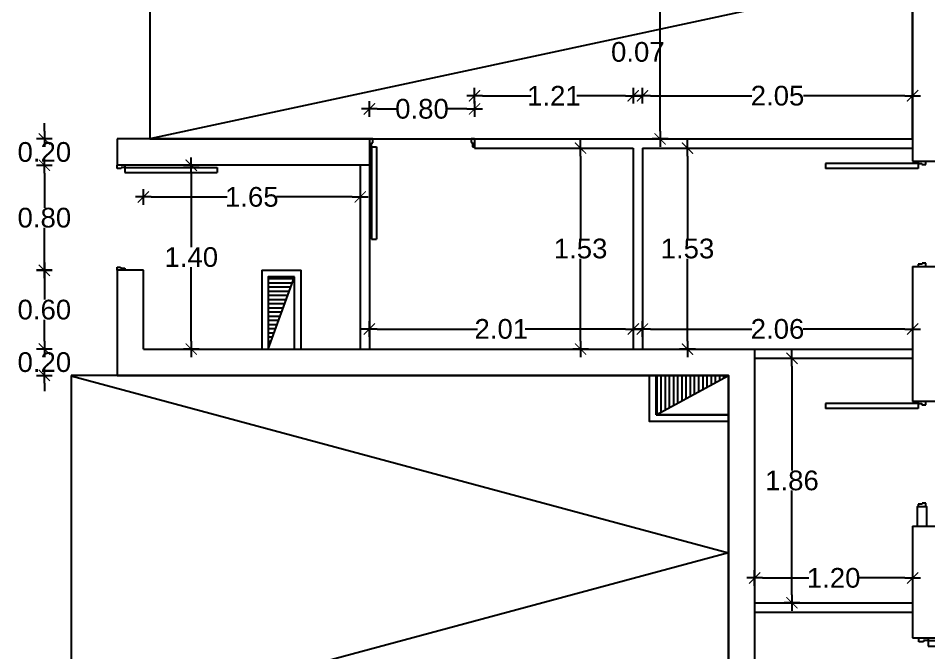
# Model space of a CAD drawing. Header units: millimetres. Extents: x 1217 to 2428, y 234 to 644.
# Drawn here: x 2357.83 to 2364.76, y 359.95 to 364.78 of the extents above; entities that cross this region are included whole.
import ezdxf

# ---------------------------------------------------------------- set-up
doc = ezdxf.new("R2010")
doc.units = ezdxf.units.MM
doc.layers.get('0').update_dxf_attribs({"lineweight": 5})
for name, color, linetype in [('0.3', 6, 'Continuous'), ('COTAS INTERIORES', 3, 'Continuous'), ('HOJA PUERTA', 2, 'Continuous'), ('MUEBLES', 8, 'Continuous'), ('MURO', 5, 'Continuous'), ('MUROS', 7, 'Continuous'), ('PAVIMENTO', 8, 'Continuous'), ('SHAFT', 3, 'Continuous')]:
    doc.layers.add(name, color=color, linetype=linetype)
doc.layers.get('MUEBLES').off()
doc.styles.add('INTERARQ', font='arial.ttf')
doc.dimstyles.new('ESCALA_1-50', dxfattribs={"dimtxt": 0.15, "dimasz": 0.06, "dimexe": 0.18, "dimexo": 0.0625, "dimgap": 0, "dimtad": 0, "dimtih": 1, "dimtoh": 1, "dimzin": 0, "dimdsep": 46, "dimtxsty": 'INTERARQ', "dimblk": 'DIMTICK', "dimcen": 0, "dimse1": 1, "dimse2": 1, "dimclrd": 256, "dimclre": 1, "dimclrt": 2, "dimadec": 0, "dimazin": 0, "dimtfac": 4.5, "dimtofl": 0, "dimtmove": 2, "dimatfit": 3, "dimldrblk": 'DIMTICK', "dimfxl": 1, "dimtolj": 1, "dimtzin": 0, "dimarcsym": 0})

# ---------------------------------------------------------------- blocks, each defined once
blk = doc.blocks.new('Simple-A ras - 095 x 202mm_1-19-10_54')
at = {"layer": 'HOJA PUERTA'}
for p, q in [((0.4107, 0.035), (0.4107, 0.87)), ((0.4557, 0.87), (0.4107, 0.87)), ((0.4557, 0.035), (0.4557, 0.87)), ((-0.455, 0.035), (-0.475, 0.035)), ((-0.455, -0.0038), (-0.455, 0.035)), ((0.4557, 0.035), (0.4107, 0.035)), ((0.455, 0.0012), (0.445, 0.0012)), ((0.445, 0.0012), (0.445, -0.035)), ((0.455, 0.035), (0.455, 0.0012)), ((0.475, 0.035), (0.455, 0.035)), ((-0.475, -0.035), (-0.445, -0.035)), ((-0.445, -0.0038), (-0.455, -0.0038)), ((-0.445, -0.035), (-0.445, -0.0038)), ((0.445, -0.035), (0.475, -0.035))]:
    blk.add_line(p, q, dxfattribs=at)
blk = doc.blocks.new('DIMTICK')
at = {"color": 1}
for p, q in [((-1, 0), (1, 0)), ((0, 1), (0, -1))]:
    blk.add_line(p, q, dxfattribs=at)
at = {"color": 3, "const_width": 0.141}
blk.add_lwpolyline([(0.71, 0.71), (-0.71, -0.71)], dxfattribs=at)
blk = doc.blocks.new('*D31')
at = {"layer": 'COTAS INTERIORES', "lineweight": -2, "ltscale": 3, "transparency": 16777216}
for p, q in [((2358.8937, 365.6233), (2361.5396, 365.6233)), ((2364.5746, 365.6233), (2361.9287, 365.6233))]:
    blk.add_line(p, q, dxfattribs=at)
at = {"layer": 'DEFPOINTS', "color": 0, "ltscale": 3, "transparency": 16777216}
for p in [(2364.6346, 365.6233), (2358.8337, 363.8629, 0), (2364.6346, 363.8629, 0)]:
    blk.add_point(p, dxfattribs=at)
at = {"layer": 'COTAS INTERIORES', "lineweight": -2, "ltscale": 3, "transparency": 16777216, "xscale": 0.06, "yscale": 0.06, "zscale": 0.06, "rotation": 180}
blk.add_blockref('DIMTICK', (2358.8337, 365.6233), dxfattribs=at)
at = {"layer": 'COTAS INTERIORES', "lineweight": -2, "ltscale": 3, "transparency": 16777216, "xscale": 0.06, "yscale": 0.06, "zscale": 0.06}
blk.add_blockref('DIMTICK', (2364.6346, 365.6233), dxfattribs=at)
at = {"layer": 'COTAS INTERIORES', "color": 2, "ltscale": 3, "transparency": 16777216, "insert": (2361.7341, 365.6233), "char_height": 0.15, "attachment_point": 5, "style": 'INTERARQ'}
blk.add_mtext('\\A1;5.80', dxfattribs=at)
blk = doc.blocks.new('*D58')
at = {"layer": 'COTAS INTERIORES', "lineweight": -2, "ltscale": 3, "transparency": 16777216}
for p, q in [((2358.0303, 362.3233), (2358.0303, 362.3833)), ((2358.0303, 362.0033), (2358.0303, 361.9433))]:
    blk.add_line(p, q, dxfattribs=at)
at = {"layer": 'DEFPOINTS', "color": 0, "ltscale": 3, "transparency": 16777216}
for p in [(2358.0303, 362.2633), (2358.7837, 362.2633, 0), (2358.5837, 362.0633, 0)]:
    blk.add_point(p, dxfattribs=at)
at = {"layer": 'COTAS INTERIORES', "lineweight": -2, "ltscale": 3, "transparency": 16777216, "xscale": 0.06, "yscale": 0.06, "zscale": 0.06}
for p, rotation in [((2358.0303, 362.2633), 270), ((2358.0303, 362.0633), 90)]:
    blk.add_blockref('DIMTICK', p, dxfattribs=dict(at, rotation=rotation))
at = {"layer": 'COTAS INTERIORES', "color": 2, "ltscale": 3, "transparency": 16777216, "insert": (2358.0303, 362.1633), "char_height": 0.15, "attachment_point": 5, "style": 'INTERARQ'}
blk.add_mtext('\\A1;0.20', dxfattribs=at)
blk = doc.blocks.new('*D59')
at = {"layer": 'COTAS INTERIORES', "lineweight": -2, "ltscale": 3, "transparency": 16777216}
for p, q in [((2358.0303, 362.803), (2358.0303, 362.6397)), ((2358.0303, 362.3233), (2358.0303, 362.4866))]:
    blk.add_line(p, q, dxfattribs=at)
at = {"layer": 'DEFPOINTS', "color": 0, "ltscale": 3, "transparency": 16777216}
for p in [(2358.0303, 362.863), (2358.7837, 362.863), (2358.7837, 362.2633, 0)]:
    blk.add_point(p, dxfattribs=at)
at = {"layer": 'COTAS INTERIORES', "lineweight": -2, "ltscale": 3, "transparency": 16777216, "xscale": 0.06, "yscale": 0.06, "zscale": 0.06}
for p, rotation in [((2358.0303, 362.863), 90), ((2358.0303, 362.2633), 270)]:
    blk.add_blockref('DIMTICK', p, dxfattribs=dict(at, rotation=rotation))
at = {"layer": 'COTAS INTERIORES', "color": 2, "ltscale": 3, "transparency": 16777216, "insert": (2358.0303, 362.5632), "char_height": 0.15, "attachment_point": 5, "style": 'INTERARQ'}
blk.add_mtext('\\A1;0.60', dxfattribs=at)
blk = doc.blocks.new('*D60')
at = {"layer": 'COTAS INTERIORES', "lineweight": -2, "ltscale": 3, "transparency": 16777216}
for p, q in [((2358.0303, 363.6029), (2358.0303, 363.3395)), ((2358.0303, 362.923), (2358.0303, 363.1863))]:
    blk.add_line(p, q, dxfattribs=at)
at = {"layer": 'DEFPOINTS', "color": 0, "ltscale": 3, "transparency": 16777216}
for p in [(2358.0303, 363.6629), (2359.496, 363.6629, 0), (2358.7837, 362.863)]:
    blk.add_point(p, dxfattribs=at)
at = {"layer": 'COTAS INTERIORES', "lineweight": -2, "ltscale": 3, "transparency": 16777216, "xscale": 0.06, "yscale": 0.06, "zscale": 0.06}
for p, rotation in [((2358.0303, 363.6629), 90), ((2358.0303, 362.863), 270)]:
    blk.add_blockref('DIMTICK', p, dxfattribs=dict(at, rotation=rotation))
at = {"layer": 'COTAS INTERIORES', "color": 2, "ltscale": 3, "transparency": 16777216, "insert": (2358.0303, 363.2629), "char_height": 0.15, "attachment_point": 5, "style": 'INTERARQ'}
blk.add_mtext('\\A1;0.80', dxfattribs=at)
blk = doc.blocks.new('*D61')
at = {"layer": 'COTAS INTERIORES', "lineweight": -2, "ltscale": 3, "transparency": 16777216}
for p, q in [((2358.0303, 363.9229), (2358.0303, 363.9829)), ((2358.0303, 363.6029), (2358.0303, 363.5429))]:
    blk.add_line(p, q, dxfattribs=at)
at = {"layer": 'DEFPOINTS', "color": 0, "ltscale": 3, "transparency": 16777216}
for p in [(2358.0303, 363.8629), (2359.496, 363.8629, 0), (2359.496, 363.6629, 0)]:
    blk.add_point(p, dxfattribs=at)
at = {"layer": 'COTAS INTERIORES', "lineweight": -2, "ltscale": 3, "transparency": 16777216, "xscale": 0.06, "yscale": 0.06, "zscale": 0.06}
for p, rotation in [((2358.0303, 363.8629), 270), ((2358.0303, 363.6629), 90)]:
    blk.add_blockref('DIMTICK', p, dxfattribs=dict(at, rotation=rotation))
at = {"layer": 'COTAS INTERIORES', "color": 2, "ltscale": 3, "transparency": 16777216, "insert": (2358.0303, 363.7629), "char_height": 0.15, "attachment_point": 5, "style": 'INTERARQ'}
blk.add_mtext('\\A1;0.20', dxfattribs=at)
blk = doc.blocks.new('*D62')
at = {"layer": 'COTAS INTERIORES', "lineweight": -2, "ltscale": 3, "transparency": 16777216}
for p, q in [((2362.7141, 366.3029), (2362.7141, 365.1894)), ((2362.7141, 363.9229), (2362.7141, 365.0363))]:
    blk.add_line(p, q, dxfattribs=at)
at = {"layer": 'DEFPOINTS', "color": 0, "ltscale": 3, "transparency": 16777216}
for p in [(2362.7141, 366.3629), (2363.4053, 366.3629, 0), (2363.4053, 363.8629, 0)]:
    blk.add_point(p, dxfattribs=at)
at = {"layer": 'COTAS INTERIORES', "lineweight": -2, "ltscale": 3, "transparency": 16777216, "xscale": 0.06, "yscale": 0.06, "zscale": 0.06}
for p, rotation in [((2362.7141, 366.3629), 90), ((2362.7141, 363.8629), 270)]:
    blk.add_blockref('DIMTICK', p, dxfattribs=dict(at, rotation=rotation))
at = {"layer": 'COTAS INTERIORES', "color": 2, "ltscale": 3, "transparency": 16777216, "insert": (2362.7141, 365.1129), "char_height": 0.15, "attachment_point": 5, "style": 'INTERARQ'}
blk.add_mtext('\\A1;2.50', dxfattribs=at)
blk = doc.blocks.new('*D67')
at = {"layer": 'COTAS INTERIORES', "lineweight": -2, "ltscale": 3, "transparency": 16777216}
for p, q in [((2360.5628, 364.0914), (2360.7082, 364.0914)), ((2361.2427, 364.0914), (2361.0973, 364.0914))]:
    blk.add_line(p, q, dxfattribs=at)
at = {"layer": 'DEFPOINTS', "color": 0, "ltscale": 3, "transparency": 16777216}
for p in [(2361.3027, 364.0914), (2360.5028, 363.8629, 0), (2361.3027, 363.8629)]:
    blk.add_point(p, dxfattribs=at)
at = {"layer": 'COTAS INTERIORES', "lineweight": -2, "ltscale": 3, "transparency": 16777216, "xscale": 0.06, "yscale": 0.06, "zscale": 0.06, "rotation": 180}
blk.add_blockref('DIMTICK', (2360.5028, 364.0914), dxfattribs=at)
at = {"layer": 'COTAS INTERIORES', "lineweight": -2, "ltscale": 3, "transparency": 16777216, "xscale": 0.06, "yscale": 0.06, "zscale": 0.06}
blk.add_blockref('DIMTICK', (2361.3027, 364.0914), dxfattribs=at)
at = {"layer": 'COTAS INTERIORES', "color": 2, "ltscale": 3, "transparency": 16777216, "insert": (2360.9027, 364.0914), "char_height": 0.15, "attachment_point": 5, "style": 'INTERARQ'}
blk.add_mtext('\\A1;0.80', dxfattribs=at)
blk = doc.blocks.new('*D68')
at = {"layer": 'COTAS INTERIORES', "lineweight": -2, "ltscale": 3, "transparency": 16777216}
for p, q in [((2361.3627, 364.1914), (2361.7329, 364.1914)), ((2362.4496, 364.1914), (2362.0794, 364.1914))]:
    blk.add_line(p, q, dxfattribs=at)
at = {"layer": 'DEFPOINTS', "color": 0, "ltscale": 3, "transparency": 16777216}
for p in [(2362.5096, 364.1914), (2361.3027, 363.8629), (2362.5096, 363.7929)]:
    blk.add_point(p, dxfattribs=at)
at = {"layer": 'COTAS INTERIORES', "lineweight": -2, "ltscale": 3, "transparency": 16777216, "xscale": 0.06, "yscale": 0.06, "zscale": 0.06, "rotation": 180}
blk.add_blockref('DIMTICK', (2361.3027, 364.1914), dxfattribs=at)
at = {"layer": 'COTAS INTERIORES', "lineweight": -2, "ltscale": 3, "transparency": 16777216, "xscale": 0.06, "yscale": 0.06, "zscale": 0.06}
blk.add_blockref('DIMTICK', (2362.5096, 364.1914), dxfattribs=at)
at = {"layer": 'COTAS INTERIORES', "color": 2, "ltscale": 3, "transparency": 16777216, "insert": (2361.9061, 364.1914), "char_height": 0.15, "attachment_point": 5, "style": 'INTERARQ'}
blk.add_mtext('\\A1;1.21', dxfattribs=at)
blk = doc.blocks.new('*D69')
at = {"layer": 'COTAS INTERIORES', "lineweight": -2, "ltscale": 3, "transparency": 16777216}
for p, q in [((2362.4496, 364.1914), (2362.3896, 364.1914)), ((2362.6396, 364.1914), (2362.6996, 364.1914))]:
    blk.add_line(p, q, dxfattribs=at)
at = {"layer": 'DEFPOINTS', "color": 0, "ltscale": 3, "transparency": 16777216}
for p in [(2362.5796, 364.1914), (2362.5096, 363.7929), (2362.5796, 363.7929, 0)]:
    blk.add_point(p, dxfattribs=at)
at = {"layer": 'COTAS INTERIORES', "lineweight": -2, "ltscale": 3, "transparency": 16777216, "xscale": 0.06, "yscale": 0.06, "zscale": 0.06}
blk.add_blockref('DIMTICK', (2362.5096, 364.1914), dxfattribs=at)
at = {"layer": 'COTAS INTERIORES', "lineweight": -2, "ltscale": 3, "transparency": 16777216, "xscale": 0.06, "yscale": 0.06, "zscale": 0.06, "rotation": 180}
blk.add_blockref('DIMTICK', (2362.5796, 364.1914), dxfattribs=at)
at = {"layer": 'COTAS INTERIORES', "color": 2, "ltscale": 3, "transparency": 16777216, "insert": (2362.5446, 364.5246), "char_height": 0.15, "attachment_point": 5, "style": 'INTERARQ'}
blk.add_mtext('\\A1;0.07', dxfattribs=at)
blk = doc.blocks.new('*D70')
at = {"layer": 'COTAS INTERIORES', "lineweight": -2, "ltscale": 3, "transparency": 16777216}
for p, q in [((2362.6396, 364.1914), (2363.4105, 364.1914)), ((2364.5746, 364.1914), (2363.8038, 364.1914))]:
    blk.add_line(p, q, dxfattribs=at)
at = {"layer": 'DEFPOINTS', "color": 0, "ltscale": 3, "transparency": 16777216}
for p in [(2364.6346, 364.1914), (2364.6346, 363.8629), (2362.5796, 363.7929, 0)]:
    blk.add_point(p, dxfattribs=at)
at = {"layer": 'COTAS INTERIORES', "lineweight": -2, "ltscale": 3, "transparency": 16777216, "xscale": 0.06, "yscale": 0.06, "zscale": 0.06, "rotation": 180}
blk.add_blockref('DIMTICK', (2362.5796, 364.1914), dxfattribs=at)
at = {"layer": 'COTAS INTERIORES', "lineweight": -2, "ltscale": 3, "transparency": 16777216, "xscale": 0.06, "yscale": 0.06, "zscale": 0.06}
blk.add_blockref('DIMTICK', (2364.6346, 364.1914), dxfattribs=at)
at = {"layer": 'COTAS INTERIORES', "color": 2, "ltscale": 3, "transparency": 16777216, "insert": (2363.6071, 364.1914), "char_height": 0.15, "attachment_point": 5, "style": 'INTERARQ'}
blk.add_mtext('\\A1;2.05', dxfattribs=at)
blk = doc.blocks.new('*D71')
at = {"layer": 'COTAS INTERIORES', "lineweight": -2, "ltscale": 3, "transparency": 16777216}
for p, q in [((2359.1479, 363.6029), (2359.1479, 363.0397)), ((2359.1479, 362.3233), (2359.1479, 362.8865))]:
    blk.add_line(p, q, dxfattribs=at)
at = {"layer": 'DEFPOINTS', "color": 0, "ltscale": 3, "transparency": 16777216}
for p in [(2360.3133, 363.6629, 0), (2359.1479, 362.2633), (2360.3133, 362.2633, 0)]:
    blk.add_point(p, dxfattribs=at)
at = {"layer": 'COTAS INTERIORES', "lineweight": -2, "ltscale": 3, "transparency": 16777216, "xscale": 0.06, "yscale": 0.06, "zscale": 0.06}
for p, rotation in [((2359.1479, 363.6629), 90), ((2359.1479, 362.2633), 270)]:
    blk.add_blockref('DIMTICK', p, dxfattribs=dict(at, rotation=rotation))
at = {"layer": 'COTAS INTERIORES', "color": 2, "ltscale": 3, "transparency": 16777216, "insert": (2359.1479, 362.9631), "char_height": 0.15, "attachment_point": 5, "style": 'INTERARQ'}
blk.add_mtext('\\A1;1.40', dxfattribs=at)
blk = doc.blocks.new('*D72')
at = {"layer": 'COTAS INTERIORES', "lineweight": -2, "ltscale": 3, "transparency": 16777216}
for p, q in [((2358.8437, 363.4212), (2359.4199, 363.4212)), ((2360.3728, 363.4212), (2359.7966, 363.4212))]:
    blk.add_line(p, q, dxfattribs=at)
at = {"layer": 'DEFPOINTS', "color": 0, "ltscale": 3, "transparency": 16777216}
for p in [(2360.4328, 363.4212), (2358.7837, 362.6122, 0), (2360.4328, 362.6122, 0)]:
    blk.add_point(p, dxfattribs=at)
at = {"layer": 'COTAS INTERIORES', "lineweight": -2, "ltscale": 3, "transparency": 16777216, "xscale": 0.06, "yscale": 0.06, "zscale": 0.06, "rotation": 180}
blk.add_blockref('DIMTICK', (2358.7837, 363.4212), dxfattribs=at)
at = {"layer": 'COTAS INTERIORES', "lineweight": -2, "ltscale": 3, "transparency": 16777216, "xscale": 0.06, "yscale": 0.06, "zscale": 0.06}
blk.add_blockref('DIMTICK', (2360.4328, 363.4212), dxfattribs=at)
at = {"layer": 'COTAS INTERIORES', "color": 2, "ltscale": 3, "transparency": 16777216, "insert": (2359.6082, 363.4212), "char_height": 0.15, "attachment_point": 5, "style": 'INTERARQ'}
blk.add_mtext('\\A1;1.65', dxfattribs=at)
blk = doc.blocks.new('*D73')
at = {"layer": 'COTAS INTERIORES', "lineweight": -2, "ltscale": 3, "transparency": 16777216}
for p, q in [((2360.5628, 362.4164), (2361.3246, 362.4164)), ((2362.4496, 362.4164), (2361.6878, 362.4164))]:
    blk.add_line(p, q, dxfattribs=at)
at = {"layer": 'DEFPOINTS', "color": 0, "ltscale": 3, "transparency": 16777216}
for p in [(2360.5028, 362.4164, 0), (2362.5096, 362.4164, 0), (2362.5096, 362.4164)]:
    blk.add_point(p, dxfattribs=at)
at = {"layer": 'COTAS INTERIORES', "lineweight": -2, "ltscale": 3, "transparency": 16777216, "xscale": 0.06, "yscale": 0.06, "zscale": 0.06, "rotation": 180}
blk.add_blockref('DIMTICK', (2360.5028, 362.4164), dxfattribs=at)
at = {"layer": 'COTAS INTERIORES', "lineweight": -2, "ltscale": 3, "transparency": 16777216, "xscale": 0.06, "yscale": 0.06, "zscale": 0.06}
blk.add_blockref('DIMTICK', (2362.5096, 362.4164), dxfattribs=at)
at = {"layer": 'COTAS INTERIORES', "color": 2, "ltscale": 3, "transparency": 16777216, "insert": (2361.5062, 362.4164), "char_height": 0.15, "attachment_point": 5, "style": 'INTERARQ'}
blk.add_mtext('\\A1;2.01', dxfattribs=at)
blk = doc.blocks.new('*D74')
at = {"layer": 'COTAS INTERIORES', "lineweight": -2, "ltscale": 3, "transparency": 16777216}
for p, q in [((2362.1091, 363.7329), (2362.1091, 363.1047)), ((2362.1091, 362.3233), (2362.1091, 362.9514))]:
    blk.add_line(p, q, dxfattribs=at)
at = {"layer": 'DEFPOINTS', "color": 0, "ltscale": 3, "transparency": 16777216}
for p in [(2362.1091, 363.7929), (2362.1761, 363.7929, 0), (2362.1761, 362.2633, 0)]:
    blk.add_point(p, dxfattribs=at)
at = {"layer": 'COTAS INTERIORES', "lineweight": -2, "ltscale": 3, "transparency": 16777216, "xscale": 0.06, "yscale": 0.06, "zscale": 0.06}
for p, rotation in [((2362.1091, 363.7929), 90), ((2362.1091, 362.2633), 270)]:
    blk.add_blockref('DIMTICK', p, dxfattribs=dict(at, rotation=rotation))
at = {"layer": 'COTAS INTERIORES', "color": 2, "ltscale": 3, "transparency": 16777216, "insert": (2362.1091, 363.0281), "char_height": 0.15, "attachment_point": 5, "style": 'INTERARQ'}
blk.add_mtext('\\A1;1.53', dxfattribs=at)
blk = doc.blocks.new('*D75')
at = {"layer": 'COTAS INTERIORES', "lineweight": -2, "ltscale": 3, "transparency": 16777216}
for p, q in [((2362.9221, 363.7329), (2362.9221, 363.1047)), ((2362.9221, 362.3233), (2362.9221, 362.9514))]:
    blk.add_line(p, q, dxfattribs=at)
at = {"layer": 'DEFPOINTS', "color": 0, "ltscale": 3, "transparency": 16777216}
for p in [(2362.8447, 363.7929, 0), (2362.8448, 362.2633, 0), (2362.9221, 362.2633)]:
    blk.add_point(p, dxfattribs=at)
at = {"layer": 'COTAS INTERIORES', "lineweight": -2, "ltscale": 3, "transparency": 16777216, "xscale": 0.06, "yscale": 0.06, "zscale": 0.06}
for p, rotation in [((2362.9221, 363.7929), 90), ((2362.9221, 362.2633), 270)]:
    blk.add_blockref('DIMTICK', p, dxfattribs=dict(at, rotation=rotation))
at = {"layer": 'COTAS INTERIORES', "color": 2, "ltscale": 3, "transparency": 16777216, "insert": (2362.9221, 363.0281), "char_height": 0.15, "attachment_point": 5, "style": 'INTERARQ'}
blk.add_mtext('\\A1;1.53', dxfattribs=at)
blk = doc.blocks.new('*D39')
at = {"layer": 'COTAS INTERIORES', "lineweight": -2, "ltscale": 3, "transparency": 16777216}
for p, q in [((2362.6396, 362.4164), (2363.4111, 362.4164)), ((2364.5746, 362.4164), (2363.8032, 362.4164))]:
    blk.add_line(p, q, dxfattribs=at)
at = {"layer": 'DEFPOINTS', "color": 0, "ltscale": 3, "transparency": 16777216}
for p in [(2364.6346, 362.4164), (2362.5796, 362.2633, 0), (2364.6346, 362.2633, 0)]:
    blk.add_point(p, dxfattribs=at)
at = {"layer": 'COTAS INTERIORES', "lineweight": -2, "ltscale": 3, "transparency": 16777216, "xscale": 0.06, "yscale": 0.06, "zscale": 0.06, "rotation": 180}
blk.add_blockref('DIMTICK', (2362.5796, 362.4164), dxfattribs=at)
at = {"layer": 'COTAS INTERIORES', "lineweight": -2, "ltscale": 3, "transparency": 16777216, "xscale": 0.06, "yscale": 0.06, "zscale": 0.06}
blk.add_blockref('DIMTICK', (2364.6346, 362.4164), dxfattribs=at)
at = {"layer": 'COTAS INTERIORES', "color": 2, "ltscale": 3, "transparency": 16777216, "insert": (2363.6071, 362.4164), "char_height": 0.15, "attachment_point": 5, "style": 'INTERARQ'}
blk.add_mtext('\\A1;2.06', dxfattribs=at)
blk = doc.blocks.new('*D76')
at = {"layer": 'COTAS INTERIORES', "lineweight": -2, "ltscale": 3, "transparency": 16777216}
for p, q in [((2363.7169, 362.1333), (2363.7169, 361.3395)), ((2363.7169, 360.3924), (2363.7169, 361.1863))]:
    blk.add_line(p, q, dxfattribs=at)
at = {"layer": 'DEFPOINTS', "color": 0, "ltscale": 3, "transparency": 16777216}
for p in [(2363.6062, 362.1933, 0), (2363.7169, 362.1933), (2363.6062, 360.3324, 0)]:
    blk.add_point(p, dxfattribs=at)
at = {"layer": 'COTAS INTERIORES', "lineweight": -2, "ltscale": 3, "transparency": 16777216, "xscale": 0.06, "yscale": 0.06, "zscale": 0.06}
for p, rotation in [((2363.7169, 362.1933), 90), ((2363.7169, 360.3324), 270)]:
    blk.add_blockref('DIMTICK', p, dxfattribs=dict(at, rotation=rotation))
at = {"layer": 'COTAS INTERIORES', "color": 2, "ltscale": 3, "transparency": 16777216, "insert": (2363.7169, 361.2629), "char_height": 0.15, "attachment_point": 5, "style": 'INTERARQ'}
blk.add_mtext('\\A1;1.86', dxfattribs=at)
blk = doc.blocks.new('*D77')
at = {"layer": 'COTAS INTERIORES', "lineweight": -2, "ltscale": 3, "transparency": 16777216}
for p, q in [((2363.4927, 360.5216), (2363.8462, 360.5216)), ((2364.5746, 360.5216), (2364.2212, 360.5216))]:
    blk.add_line(p, q, dxfattribs=at)
at = {"layer": 'DEFPOINTS', "color": 0, "ltscale": 3, "transparency": 16777216}
for p in [(2363.4327, 360.5298, 0), (2364.6346, 360.5462, 0), (2364.6346, 360.5216)]:
    blk.add_point(p, dxfattribs=at)
at = {"layer": 'COTAS INTERIORES', "lineweight": -2, "ltscale": 3, "transparency": 16777216, "xscale": 0.06, "yscale": 0.06, "zscale": 0.06, "rotation": 180}
blk.add_blockref('DIMTICK', (2363.4327, 360.5216), dxfattribs=at)
at = {"layer": 'COTAS INTERIORES', "lineweight": -2, "ltscale": 3, "transparency": 16777216, "xscale": 0.06, "yscale": 0.06, "zscale": 0.06}
blk.add_blockref('DIMTICK', (2364.6346, 360.5216), dxfattribs=at)
at = {"layer": 'COTAS INTERIORES', "color": 2, "ltscale": 3, "transparency": 16777216, "insert": (2364.0337, 360.5216), "char_height": 0.15, "attachment_point": 5, "style": 'INTERARQ'}
blk.add_mtext('\\A1;1.20', dxfattribs=at)

msp = doc.modelspace()

# ---------------------------------------------------------------- hatches: boundary and pattern name
at = {"layer": 'SHAFT', "linetype": 'ByBlock'}
h = msp.add_hatch(dxfattribs=at)
h.set_pattern_fill('ANSI31', color=256, scale=0.01, angle=-405, style=0)
h.set_pattern_definition([(180, (7755701.032086, -381184.661532), (-6e-17, -0.03175000233469), [])])
h.paths.add_polyline_path([(2359.93356, 362.81317), (2359.73365, 362.26335), (2359.73365, 362.61239), (2359.73365, 362.813)])
at = {"layer": 'SHAFT'}
h = msp.add_hatch(dxfattribs=at)
h.set_pattern_fill('ANSI31', color=256, scale=0.01, angle=-315, style=0)
h.set_pattern_definition([(90, (-7750984.00724, 381918.967782), (-0.03175, 8e-17), [])])
h.paths.add_polyline_path([(2362.68332, 362.06331), (2362.68335, 361.76337), (2363.23317, 362.06331)])

# ---------------------------------------------------------------- linework, layer by layer
at = {"layer": '0.3'}
for p, q in [((2361.30266, 363.86285, 0), (2364.63462, 363.86285, 0)), ((2361.30266, 363.79285, 0), (2362.50962, 363.79285, 0)), ((2362.50962, 363.79285, 0), (2362.50962, 362.26331, 0)), ((2362.57962, 363.79285, 0), (2362.57962, 362.26331, 0)), ((2362.57962, 363.79285, 0), (2364.63462, 363.79285, 0)), ((2360.43281, 363.66286, 0), (2360.43281, 362.2633, 0)), ((2360.50281, 363.66286, 0), (2360.50281, 362.2633, 0)), ((2359.68365, 362.863, 0), (2359.68365, 362.26335, 0)), ((2359.98356, 362.26332, 0), (2359.98356, 362.86317, 0)), ((2359.73365, 362.813, 0), (2359.73365, 362.26335, 0)), ((2359.93356, 362.26335, 0), (2359.93356, 362.81317, 0))]:
    msp.add_line(p, q, dxfattribs=at)
at = {"layer": '0.3', "elevation": 0}
for points in [[(2361.30266, 363.86285), (2361.30266, 363.79285)], [(2359.68365, 362.863), (2359.98356, 362.86317)], [(2359.93356, 362.81317), (2359.73365, 362.81317)], [(2363.43267, 362.26331), (2364.63462, 362.26331)], [(2363.43267, 362.19331), (2364.63462, 362.19331)], [(2363.23319, 361.71337), (2362.63335, 361.71337), (2362.63339, 362.06337)], [(2364.67054, 360.91573), (2364.67054, 361.06587), (2364.74054, 361.06587), (2364.74054, 360.91573)], [(2363.43269, 360.33244), (2364.63462, 360.33244)], [(2363.43269, 360.26244), (2364.63462, 360.26244)]]:
    msp.add_lwpolyline(points, dxfattribs=at)
at = {"layer": '0.3', "ltscale": 3, "elevation": 0}
for points in [[(2359.93356, 362.81317), (2359.73365, 362.81317), (2359.73365, 362.26335), (2359.93356, 362.26335)], [(2362.68335, 361.76337), (2363.23317, 361.76337), (2363.23317, 362.06331), (2362.68335, 362.06331)]]:
    msp.add_lwpolyline(points, close=True, dxfattribs=at)
at = {"layer": '0.3', "elevation": 0}
msp.add_lwpolyline([(2362.68335, 361.76337), (2362.68335, 362.06337), (2363.2332, 362.06331), (2363.23319, 361.76337)], close=True, dxfattribs=at)
at = {"layer": 'MURO', "color": 1, "ltscale": 3, "elevation": 0}
for points in [[(2358.83364, 366.36285), (2358.83364, 363.86285), (2364.63461, 363.86285), (2364.63461, 366.36285), (2358.83364, 366.36285)], [(2358.23338, 362.06332), (2358.23339, 359.36454), (2363.23338, 359.36454), (2363.23338, 362.06332), (2358.23338, 362.06332)]]:
    msp.add_lwpolyline(points, dxfattribs=at)
at = {"layer": 'MUROS'}
for p, q in [((2364.63461, 366.26615, 0), (2364.63462, 363.69286, 0)), ((2358.78366, 362.863, 0), (2358.58366, 362.863, 0)), ((2358.58366, 362.863, 0), (2358.58366, 362.06331, 0)), ((2358.78366, 362.26331, 0), (2358.78366, 362.863, 0)), ((2364.63462, 362.89301, 0), (2364.63462, 361.86573, 0)), ((2363.23338, 362.06331, 0), (2363.2331, 359.31244, 0)), ((2364.63462, 360.06572, 0), (2370.99462, 360.06572, 0))]:
    msp.add_line(p, q, dxfattribs=at)
at = {"layer": 'MUROS', "elevation": 0}
for points in [[(2360.50281, 363.86286), (2358.58367, 363.86286)], [(2358.58367, 363.86285), (2358.58367, 363.66285)], [(2360.50281, 363.86286), (2360.50281, 363.66286)], [(2360.50281, 363.66286), (2358.58367, 363.66286)], [(2358.78366, 362.2633), (2363.43267, 362.26331)], [(2363.13962, 362.26331), (2363.43267, 362.26331), (2363.4327, 359.31244)], [(2358.58366, 362.06331), (2363.23338, 362.06331)], [(2364.83462, 361.86573), (2364.63462, 361.86573)], [(2364.63462, 360.91573), (2364.83462, 360.91573), (2364.83462, 360.26572)], [(2364.63462, 360.91573), (2364.63462, 360.06572)]]:
    msp.add_lwpolyline(points, dxfattribs=at)
at = {"layer": 'MUROS', "ltscale": 3, "elevation": 0}
for points in [[(2364.63462, 363.69286), (2364.83462, 363.69286)], [(2364.63462, 362.89301), (2364.83462, 362.89301)]]:
    msp.add_lwpolyline(points, dxfattribs=at)
at = {"layer": 'PAVIMENTO', "color": 251, "ltscale": 3, "elevation": 0}
for points in [[(2358.83364, 366.36285), (2364.63461, 365.11285), (2358.83364, 363.86285)], [(2358.23338, 362.05955), (2363.23338, 360.71393), (2358.23339, 359.36454)]]:
    msp.add_lwpolyline(points, dxfattribs=at)
at = {"layer": 'SHAFT'}
msp.add_line((2362.68332, 361.85331, 0), (2362.68332, 362.06331, 0), dxfattribs=at)
at = {"layer": 'SHAFT', "linetype": 'ByBlock', "elevation": 0}
msp.add_lwpolyline([(2359.73365, 362.26335), (2359.93356, 362.81317)], dxfattribs=at)
at = {"layer": 'SHAFT', "elevation": 0}
msp.add_lwpolyline([(2362.68335, 361.76337), (2363.23317, 362.06331)], dxfattribs=at)

# ---------------------------------------------------------------- block references
at = {"layer": 'MUEBLES', "yscale": 0.8419512961841886, "zscale": 0.8419512961841886}
for p, xscale, rotation in [((2360.90273, 363.83339, 0), 0.8419512961841886, 179.9999876625434), ((2364.70515, 363.29294, 0), 0.8419512961841886, 89.99998766254342), ((2358.61313, 363.26293, 0), -0.8419512961841886, 270.0000123374566), ((2364.70515, 361.4658, 0), 0.8419512961841886, 89.99998766254342)]:
    msp.add_blockref('Simple-A ras - 095 x 202mm_1-19-10_54', p, dxfattribs=dict(at, xscale=xscale, rotation=rotation))
at = {"layer": 'MUEBLES', "xscale": -1, "rotation": 270.0000123374566}
msp.add_blockref('Simple-A ras - 095 x 202mm_1-19-10_54', (2364.71738, 359.59072, 0), dxfattribs=at)

# ---------------------------------------------------------------- dimensions: what is measured, and where the dimension line sits
at = {"layer": 'COTAS INTERIORES', "ltscale": 3}
for base, p1, p2, picture, middle in [((2362.71411, 366.36285), (2363.40531, 363.86285, 0), (2363.40531, 366.36285, 0), '*D62', (2362.71411, 365.11285)), ((2358.03027, 363.86286), (2359.49597, 363.66286, 0), (2359.49597, 363.86286, 0), '*D61', (2358.03027, 363.76286)), ((2362.10908, 363.79285, 0), (2362.17611, 362.26331, 0), (2362.17611, 363.79285, 0), '*D74', (2362.10908, 363.02808, 0)), ((2362.9221, 362.26331, 0), (2362.84475, 363.79285, 0), (2362.84475, 362.26331, 0), '*D75', (2362.9221, 363.02808, 0)), ((2358.03027, 363.66286, 0), (2358.78366, 362.863, 0), (2359.49597, 363.66286, 0), '*D60', (2358.03027, 363.26293, 0)), ((2359.14794, 362.2633), (2360.31331, 363.66286, 0), (2360.31331, 362.2633, 0), '*D71', (2359.14794, 362.96308)), ((2358.03027, 362.863), (2358.78366, 362.2633, 0), (2358.78366, 362.863), '*D59', (2358.03027, 362.56315)), ((2358.03027, 362.2633), (2358.58366, 362.06331, 0), (2358.78366, 362.2633, 0), '*D58', (2358.03027, 362.1633)), ((2363.71688, 362.19331), (2363.60623, 360.33244, 0), (2363.60622, 362.19331, 0), '*D76', (2363.71688, 361.26287))]:
    dim = msp.add_linear_dim(base=base, p1=p1, p2=p2, angle=90, dimstyle='ESCALA_1-50', dxfattribs=at)
    dim.commit()
    dim.dimension.update_dxf_attribs({"geometry": picture, "text_midpoint": middle})
for base, p1, p2, picture, middle in [((2364.63462, 365.6233, 0), (2358.83366, 363.86286, 0), (2364.63462, 363.86286, 0), '*D31', (2361.73414, 365.6233, 0)), ((2362.57962, 364.1914, 0), (2362.50962, 363.79285, 0), (2362.57962, 363.79285, 0), '*D69', (2362.54462, 364.52458, 0)), ((2362.50962, 364.1914, 0), (2361.30266, 363.86285, 0), (2362.50962, 363.79285, 0), '*D68', (2361.90614, 364.1914, 0)), ((2364.634615, 364.1914048, 0), (2362.5796151, 363.792854, 0.0000001), (2364.634615, 363.862854, 0), '*D70', (2363.6071151, 364.1914048, 0)), ((2361.30266, 364.09141, 0), (2360.50281, 363.86286, 0), (2361.30266, 363.86285, 0), '*D67', (2360.90273, 364.09141, 0)), ((2360.43281, 363.42118), (2358.78366, 362.61215, 0), (2360.43281, 362.61216, 0), '*D72', (2359.60824, 363.42118)), ((2362.50962, 362.41637), (2360.50281, 362.41637, 0), (2362.50962, 362.41637, 0), '*D73', (2361.50621, 362.41637)), ((2364.634617301, 362.4164351371), (2362.579617301, 362.2633060403, 0.0000001377), (2364.634617301, 362.2633095895, 0.0000001699), '*D39', (2363.607117301, 362.4164351371)), ((2364.63462, 360.5216), (2363.43269, 360.52981, 0), (2364.63462, 360.54623, 0), '*D77', (2364.03365, 360.5216))]:
    dim = msp.add_linear_dim(base=base, p1=p1, p2=p2, dimstyle='ESCALA_1-50', dxfattribs=at)
    dim.commit()
    dim.dimension.update_dxf_attribs({"geometry": picture, "text_midpoint": middle})

doc.saveas('drawing.dxf')
